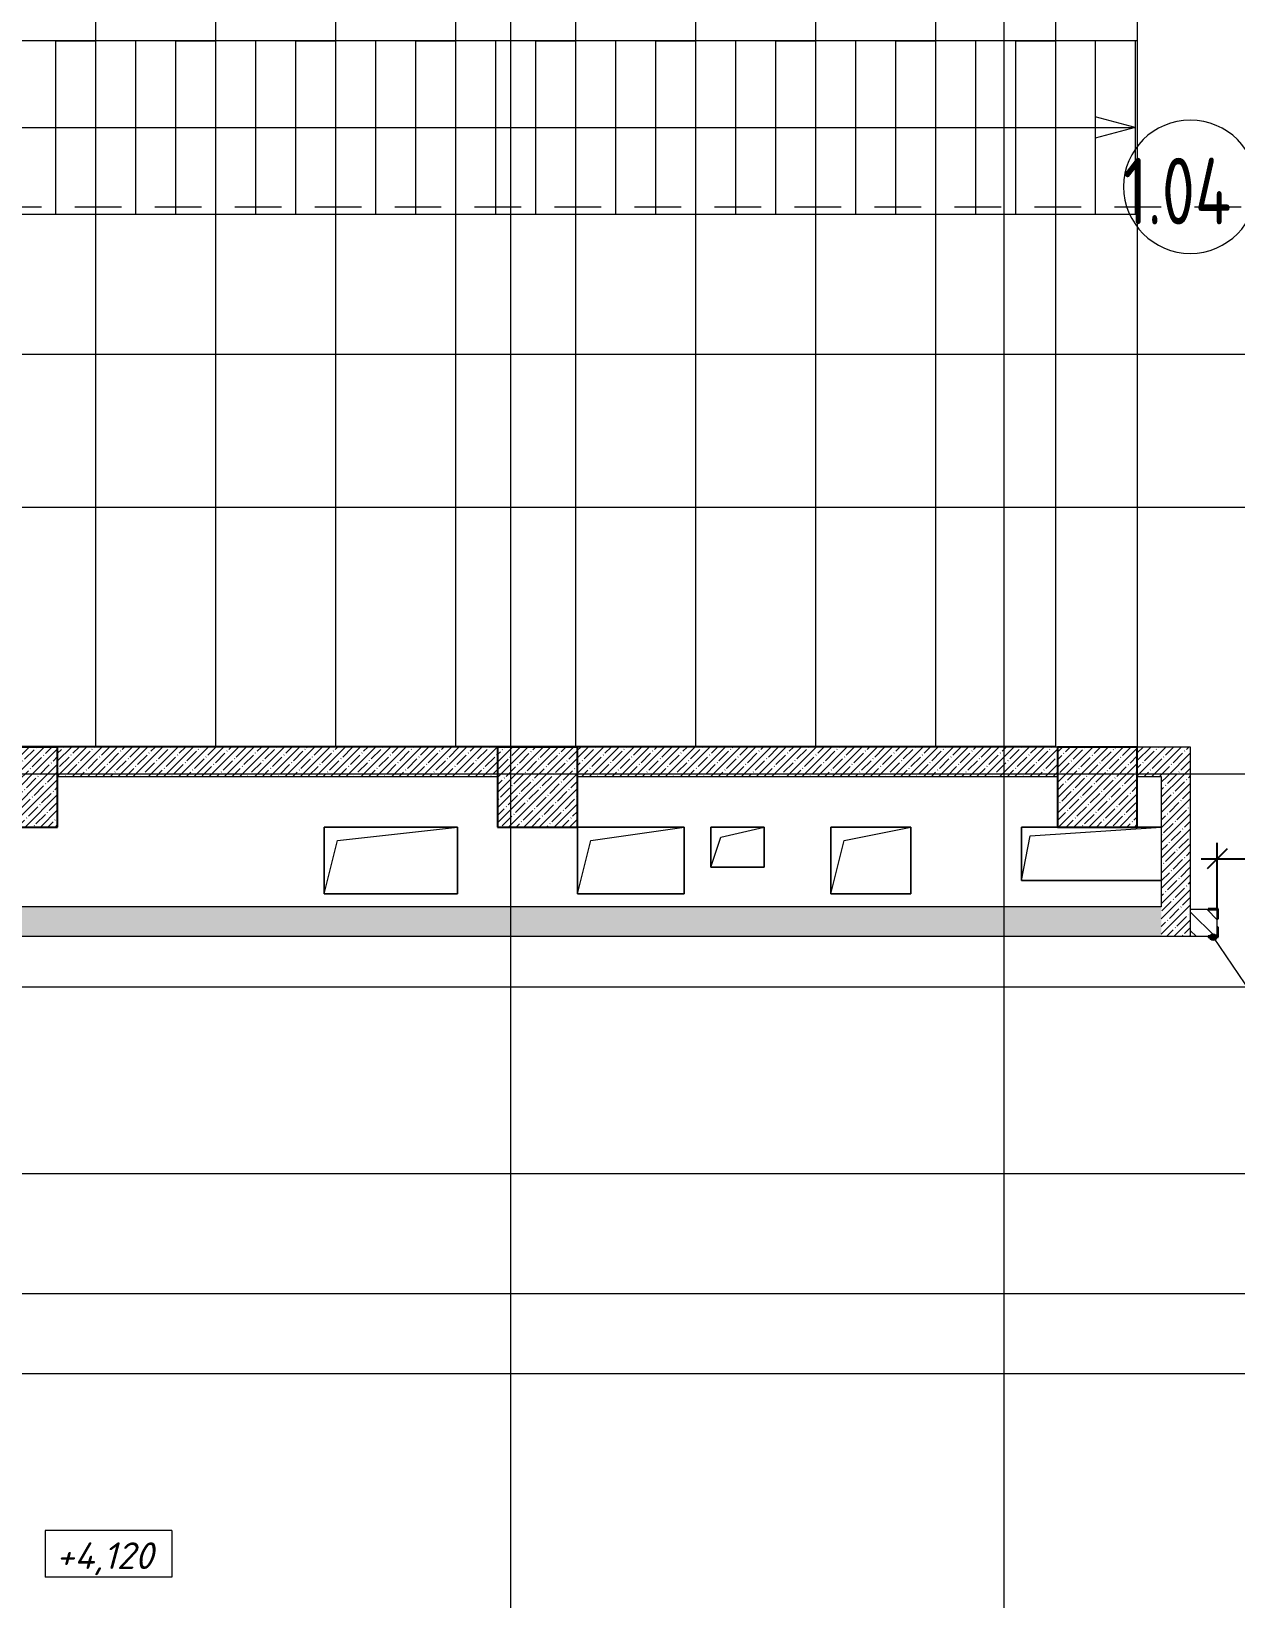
# Model space of a CAD drawing. Header units: millimetres. Extents: x 12986 to 523328, y -9759 to 30092.
# Drawn here: x 261410 to 270445, y 6043 to 17806 of the extents above; entities that cross this region are included whole.
import ezdxf

# ---------------------------------------------------------------- set-up
doc = ezdxf.new("R2010")
doc.units = ezdxf.units.MM
doc.linetypes.add('01 Штриховая _4 мм_', pattern=[600, 350, -250])
for name, color, linetype, lineweight in [('A-ANNO-DIMS', 7, 'Continuous', 9), ('A-AREA-IDEN', 7, 'Continuous', 9), ('A-FLOR', 7, 'Continuous', 9), ('A-GENM', 7, 'Continuous', 9), ('A-GENM-1', 7, 'Continuous', 25), ('A-GENM-IDEN', 7, 'Continuous', 9), ('A-WALL-FNSH-2', 7, 'Continuous', 5), ('A-WALL-PATT-1', 7, 'Continuous', 5), ('G-ANNO-DIMS', 7, 'Continuous', 9), ('G-ANNO-SYMB-1', 7, '01 Штриховая _4 мм_', 9), ('S-COLS', 7, 'Continuous', 9), ('S-COLS-1', 7, 'Continuous', 5), ('S-COLS-2', 7, 'Continuous', 25), ('S-STRS-1', 7, 'Continuous', 9), ('S-STRS-ANNO', 7, 'Continuous', 5), ('Оси-1', 7, 'Continuous', 20)]:
    doc.layers.add(name, color=color, linetype=linetype, lineweight=lineweight)
doc.layers.add('A-WALL-3', color=7, linetype='Continuous', lineweight=5, true_color=0x000000)
doc.layers.add('A-WALL-PATT-2', color=7, linetype='Continuous', lineweight=5, true_color=0xce0000)
doc.styles.add('ISOCPEUR_I_2', font='isocpeui.ttf', dxfattribs={"height": 300})
doc.styles.add('СПДС', font='ГОСТ тип А.ttf', dxfattribs={"width": 0.9})
doc.dimstyles.new('ISO-2_0_0_9К_СРЕДНИЙ_2', dxfattribs={"dimscale": 304.8, "dimtxt": 199.196235, "dimasz": 0.492126, "dimexe": 0.393701, "dimexo": 0, "dimgap": 0, "dimtad": 1, "dimdec": 0, "dimzin": 0, "dimdsep": 46, "dimtxsty": 'ISOCPEUR_I_2', "dimblk1": 'OBLIQUE', "dimblk2": 'OBLIQUE', "dimsah": 1, "dimcen": 0.09, "dimdle": 0.393701, "dimazin": 0, "dimtfac": 1, "dimtdec": 4, "dimtix": 1, "dimtmove": 0, "dimatfit": 3, "dimfxl": 1, "dimtvp": 1, "dimtolj": 1, "dimtzin": 0, "dimarcsym": 2})
pattern_1 = [(45, (239096.85, -2765.93), (-57.02463, 57.02463), []), (45, (239153.876, -2765.93), (-57.02463, 57.02463), [100.806, -20.161, 3.353, -16.808])]

# ---------------------------------------------------------------- blocks, each defined once
blk = doc.blocks.new('Колонна_Несущая_Прямоугольное сечение - 600х600-V12-АР1_1_Кладочный план 2 этажа')
at = {"layer": 'S-COLS-1'}
h = blk.add_hatch(dxfattribs=at)
h.set_pattern_fill('FP_17', color=256, style=0, pattern_type=2)
h.set_pattern_definition([(45, (-26110, -14900), (-57.02463, 57.02463), []), (45, (-26052.975, -14900), (-57.02463, 57.02463), [100.806, -20.161, 3.353, -16.808])])
h.paths.add_polyline_path([(-300, -300), (300, -300), (300, 300), (-300, 300)], flags=0)
at = {"layer": 'S-COLS-2'}
for p, q in [((300, 300), (-300, 300)), ((-300, 300), (-300, -300)), ((300, -300), (300, 300)), ((-300, -300), (300, -300))]:
    blk.add_line(p, q, dxfattribs=at)
blk = doc.blocks.new('Колонна_Несущая_Прямоугольное сечение - 600х600-V29-АР1_1_Кладочный план 2 этажа')
at = {"layer": 'S-COLS-1'}
h = blk.add_hatch(dxfattribs=at)
h.set_pattern_fill('FP_41', color=256, style=0, pattern_type=2)
h.set_pattern_definition([(45, (-30310, -14900), (-57.02463, 57.02463), []), (45, (-30252.975, -14900), (-57.02463, 57.02463), [100.806, -20.161, 3.353, -16.808])])
h.paths.add_polyline_path([(-300, -300), (300, -300), (300, 300), (-300, 300)], flags=0)
at = {"layer": 'S-COLS-2'}
for p, q in [((300, 300), (-300, 300)), ((-300, 300), (-300, -300)), ((300, -300), (300, 300)), ((-300, -300), (300, -300))]:
    blk.add_line(p, q, dxfattribs=at)
blk = doc.blocks.new('Колонна_Несущая_Прямоугольное сечение - 600х600-V35-АР1_1_Кладочный план 2 этажа')
at = {"layer": 'S-COLS-1'}
h = blk.add_hatch(dxfattribs=at)
h.set_pattern_fill('FP_50', color=256, style=0, pattern_type=2)
h.set_pattern_definition([(45, (-22210, -14900), (-57.02463, 57.02463), []), (45, (-22152.975, -14900), (-57.02463, 57.02463), [100.806, -20.161, 3.353, -16.808])])
h.paths.add_polyline_path([(-300, -300), (300, -300), (300, 300), (-300, 300)], flags=0)
at = {"layer": 'S-COLS-2'}
for p, q in [((300, 300), (-300, 300)), ((-300, 300), (-300, -300)), ((300, -300), (300, 300)), ((-300, -300), (300, -300))]:
    blk.add_line(p, q, dxfattribs=at)
blk = doc.blocks.new('Пол_ амфитетр - Пол_ амфитетр-23726988-АР1_1_Кладочный план 2 этажа')
at = {"layer": 'A-FLOR'}
for p, q in [((21895, 26500), (21910, 26500)), ((21895, 26500), (21895, 20500)), ((22795, 26500), (22795, 20500)), ((23695, 26500), (23695, 20500)), ((24595, 26500), (24595, 20500)), ((25495, 26500), (25495, 20500)), ((26395, 26500), (26395, 20500)), ((27295, 26500), (27295, 20500)), ((28195, 26500), (28195, 20500)), ((29095, 26500), (29095, 20500)), ((29995, 26500), (29995, 20500)), ((30610, 21000), (30610, 20500)), ((22795, 20500), (21895, 20500)), ((23695, 20500), (22795, 20500)), ((24595, 20500), (23695, 20500)), ((25495, 20500), (24595, 20500)), ((26395, 20500), (25495, 20500)), ((27295, 20500), (26395, 20500)), ((28195, 20500), (27295, 20500)), ((29095, 20500), (28195, 20500)), ((29995, 20500), (29095, 20500)), ((30610, 20500), (29995, 20500)), ((21895, 19200), (22795, 19200)), ((21895, 19200), (21895, 15203)), ((22795, 19200), (23695, 19200)), ((22795, 19200), (22795, 15203)), ((23695, 19200), (24595, 19200)), ((23695, 19200), (23695, 15203)), ((24595, 19200), (25495, 19200)), ((24595, 19200), (24595, 15203)), ((25495, 19200), (26395, 19200)), ((25495, 19200), (25495, 15203)), ((26395, 19200), (27295, 19200)), ((26395, 19200), (26395, 15203)), ((27295, 19200), (28195, 19200)), ((27295, 19200), (27295, 15203)), ((28195, 19200), (29095, 19200)), ((28195, 19200), (28195, 15203)), ((29095, 19200), (29995, 19200)), ((29095, 19200), (29095, 15203)), ((29995, 19200), (30610, 19200)), ((29995, 19200), (29995, 15200)), ((30610, 19200), (30610, 15200))]:
    blk.add_line(p, q, dxfattribs=at)
blk = doc.blocks.new('AR_Отверстие прямоугольное _в плите_ - AR_Отверстие прямоугольное _в плите_-24469331-АР1_1_Кладочный план 2 этажа')
at = {"layer": 'A-GENM'}
for p, q in [((500, 250), (-500, 250)), ((-500, 250), (-500, -250)), ((-400, 150), (500, 250)), ((500, -250), (500, 250)), ((-500, -250), (-400, 150)), ((-500, -250), (500, -250))]:
    blk.add_line(p, q, dxfattribs=at)
blk = doc.blocks.new('AR_Отверстие прямоугольное _в плите_ - AR_Отверстие прямоугольное _в плите_-V62-АР1_1_Кладочный план 2 этажа')
at = {"layer": 'A-GENM'}
for p, q in [((400, 250), (-400, 250)), ((-400, 250), (-400, -250)), ((-300, 150), (400, 250)), ((400, -250), (400, 250)), ((-400, -250), (-300, 150)), ((-400, -250), (400, -250))]:
    blk.add_line(p, q, dxfattribs=at)
blk = doc.blocks.new('AR_Отверстие прямоугольное _в плите_ - AR_Отверстие прямоугольное _в плите_-24462506-АР1_1_Кладочный план 2 этажа')
at = {"layer": 'A-GENM'}
for p, q in [((200, 150), (-200, 150)), ((-200, 150), (-200, -150)), ((-125, 75), (200, 150)), ((200, -150), (200, 150)), ((-200, -150), (-125, 75)), ((-200, -150), (200, -150))]:
    blk.add_line(p, q, dxfattribs=at)
blk = doc.blocks.new('AR_Отверстие прямоугольное _в плите_ - AR_Отверстие прямоугольное _в плите_-24508713-АР1_1_Кладочный план 2 этажа')
at = {"layer": 'A-GENM'}
for p, q in [((300, 250), (-300, 250)), ((-300, 250), (-300, -250)), ((-200, 150), (300, 250)), ((300, -250), (300, 250)), ((-300, -250), (-200, 150)), ((-300, -250), (300, -250))]:
    blk.add_line(p, q, dxfattribs=at)
blk = doc.blocks.new('AR_Отверстие прямоугольное _в плите_ - AR_Отверстие прямоугольное _в плите_-24508841-АР1_1_Кладочный план 2 этажа')
at = {"layer": 'A-GENM'}
for p, q in [((-255, 200), (-525, 200)), ((-525, 200), (-525, -200)), ((-525, -200), (-458, 133)), ((-458, 133), (525, 200)), ((525, 200), (345, 200)), ((-525, -200), (525, -200))]:
    blk.add_line(p, q, dxfattribs=at)
blk = doc.blocks.new('Фахверк_СКБ_Уголок - Ф-20_1_200х3960 h все крепления развернуты-28533923-АР1_1_Кладочный план 2 этажа')
at = {"layer": 'A-GENM-1'}
for p, q in [((200, 156), (125, 156)), ((125, 156), (125, 81)), ((131, 81), (131, 150)), ((131, 150), (200, 150)), ((200, 150), (200, 156)), ((125, 81), (131, 81)), ((131, 19), (125, 19)), ((125, 19), (125, -56)), ((131, -50), (131, 19)), ((125, -56), (200, -56)), ((200, -50), (131, -50)), ((200, -56), (200, -50))]:
    blk.add_line(p, q, dxfattribs=at)
blk = doc.blocks.new('Высотные отметки - 9_5х3_5_h_-17668430-АР1_1_Кладочный план 2 этажа')
at = {"layer": 'G-ANNO-DIMS'}
for p, q in [((-4.75, 3.5), (-4.75, 0)), ((4.75, 3.5), (-4.75, 3.5)), ((4.75, 3.5), (4.75, 0)), ((4.75, 0), (-4.75, 0))]:
    blk.add_line(p, q, dxfattribs=at)
blk = doc.blocks.new('_Oblique')
at = {"color": 0, "linetype": 'ByBlock', "lineweight": -2}
blk.add_line((-0.5, -0.5), (0.5, 0.5), dxfattribs=at)
blk = doc.blocks.new('*D2282')
at = {"layer": 'A-ANNO-DIMS', "color": 0, "lineweight": -2, "transparency": 16777216}
for p, q in [((270307, 11230), (270307, 11715)), ((271907, 11222), (271907, 11715)), ((270187, 11595), (272027, 11595))]:
    blk.add_line(p, q, dxfattribs=at)
at = {"layer": 'Defpoints', "color": 0, "transparency": 16777216}
for p in [(271907, 11595), (270307, 11230), (271907, 11222)]:
    blk.add_point(p, dxfattribs=at)
at = {"layer": 'A-ANNO-DIMS', "color": 0, "lineweight": -2, "transparency": 16777216, "xscale": 150, "yscale": 150, "zscale": 150, "rotation": 180}
blk.add_blockref('_Oblique', (270307, 11595), dxfattribs=at)
at = {"layer": 'A-ANNO-DIMS', "color": 0, "lineweight": -2, "transparency": 16777216, "xscale": 150, "yscale": 150, "zscale": 150}
blk.add_blockref('_Oblique', (271907, 11595), dxfattribs=at)
at = {"layer": 'A-ANNO-DIMS', "color": 0, "transparency": 16777216, "insert": (271107, 11745), "char_height": 300, "width": 560.81, "attachment_point": 5, "style": 'ISOCPEUR_I_2'}
blk.add_mtext('\\A1;1600', dxfattribs=at)
blk = doc.blocks.new('Марка_Помещения - Номер-25198446-Объем проектирования 2 этажа')
at = {"layer": 'A-AREA-IDEN'}
for start, end in [(360, 180), (180, 360)]:
    blk.add_arc((0, 0), 2.5, start, end, dxfattribs=at)

msp = doc.modelspace()

# ---------------------------------------------------------------- hatches: boundary and pattern name
at = {"layer": 'A-GENM-IDEN'}
h = msp.add_hatch(color=256, dxfattribs=at)
edge = h.paths.add_edge_path(flags=0)
edge.add_arc((270275.58754, 11008.06729), 25, 0, 360)
at = {"layer": 'A-WALL-PATT-1'}
h = msp.add_hatch(dxfattribs=at)
h.set_pattern_fill('FP_7', color=256, style=0, pattern_type=2)
h.set_pattern_definition(pattern_1)
h.paths.add_polyline_path([(261606.85079, 12214.0673), (264906.85077, 12214.0673), (264906.85077, 12434.0673), (261606.85079, 12434.0673)], flags=0)
h = msp.add_hatch(dxfattribs=at)
h.set_pattern_fill('FP_7', color=256, style=0, pattern_type=2)
h.set_pattern_definition(pattern_1)
h.paths.add_polyline_path([(269106.85078, 12214.0673), (269106.85078, 12434.0673), (265507.1074, 12434.0673), (265507.1074, 12214.0673), (268110.28831, 12214.0673)], flags=0)
h.paths.add_polyline_path([(270106.85079, 12214.0673), (270106.85079, 12434.0673), (269706.85078, 12434.0673), (269706.85078, 12214.0673), (269886.85079, 12214.0673)], flags=0)
h = msp.add_hatch(dxfattribs=at)
h.set_pattern_fill('FP_7', color=256, style=0, pattern_type=2)
h.set_pattern_definition(pattern_1)
h.paths.add_polyline_path([(269886.85079, 11014.06729), (270106.85079, 11014.06729), (270106.85079, 12214.0673), (269886.85079, 12214.0673), (269886.85079, 11234.06729)], flags=0)
h = msp.add_hatch(dxfattribs=at)
h.set_pattern_fill('FP_7', color=256, style=0, pattern_type=2)
h.set_pattern_definition(pattern_1)
h.paths.add_polyline_path([(268110.28831, 11014.06729), (269886.85079, 11014.06729), (269886.85079, 11234.06729), (259306.85078, 11234.06729), (259306.85078, 11014.06729), (265045.75706, 11014.06729)], flags=0)
at = {"layer": 'A-WALL-PATT-2'}
h = msp.add_hatch(dxfattribs=at)
h.set_pattern_fill('FP_22', color=256, style=0, pattern_type=2)
h.set_pattern_definition([(135, (239096.85, -2765.93), (-70.71068, -70.71068), [])])
h.paths.add_polyline_path([(270238.08754, 11014.06729), (270307.08754, 11014.06729), (270307.08754, 11214.06729), (270106.85079, 11214.06729), (270106.85079, 11014.06729)], flags=0)
h.paths.add_polyline_path([(272106.85079, 11014.06729), (272106.85079, 11214.06729), (271907.08754, 11214.06729), (271907.08754, 11014.06729), (271976.08754, 11014.06729)], flags=0)

# ---------------------------------------------------------------- linework, layer by layer
at = {"layer": 'A-FLOR'}
for p, q in [((269706.85079, 17734.0673), (269706.85079, 16434.0673)), ((269091.85078, 12437.48151), (253407.10732, 12437.48151)), ((263606.66076, 11834.0673), (264606.66076, 11834.0673)), ((263606.66076, 11334.0673), (263606.66076, 11834.0673)), ((264606.66076, 11834.0673), (264606.66076, 11334.0673)), ((265506.85077, 11834.06747), (266306.85077, 11834.06747)), ((265506.85077, 11334.06747), (265506.85077, 11834.0673)), ((266306.85077, 11834.06747), (266306.85077, 11334.06747)), ((266506.85048, 11834.06683), (266906.85048, 11834.06683)), ((266506.85048, 11534.06683), (266506.85048, 11834.06683)), ((266906.85048, 11834.06683), (266906.85048, 11534.06683)), ((267406.85077, 11834.06729), (268006.85077, 11834.06729)), ((267406.85077, 11334.06729), (267406.85077, 11834.06729)), ((268006.85077, 11834.06729), (268006.85077, 11334.06729)), ((268836.85088, 11834.06746), (269106.85078, 11834.06746)), ((268836.85088, 11434.06746), (268836.85088, 11834.06746)), ((269706.85078, 11834.06746), (269886.85079, 11834.06746)), ((266906.85048, 11534.06683), (266506.85048, 11534.06683)), ((269886.85079, 11434.06746), (268836.85088, 11434.06746)), ((264606.66076, 11334.0673), (263606.66076, 11334.0673)), ((266306.85077, 11334.06747), (265506.85077, 11334.06747)), ((268006.85077, 11334.06729), (267406.85077, 11334.06729))]:
    msp.add_line(p, q, dxfattribs=at)
at = {"layer": 'A-GENM-IDEN'}
msp.add_line((270275.58754, 11008.06729), (270656.69973, 10446.81133), dxfattribs=at)
msp.add_circle((270275.58754, 11008.06729), 25, dxfattribs=at)
at = {"layer": 'A-WALL-3'}
for p, q in [((264906.85077, 12434.0673), (261606.85079, 12434.0673)), ((269106.85078, 12434.0673), (265507.1074, 12434.0673)), ((265507.1074, 12434.0673), (265507.1074, 12214.0673)), ((270106.85079, 12434.0673), (269706.85078, 12434.0673)), ((270106.85079, 11014.06729), (270106.85079, 12434.0673)), ((261606.85079, 12214.0673), (264906.85077, 12214.0673)), ((265507.1074, 12214.0673), (269106.85078, 12214.0673)), ((269706.85078, 12214.0673), (269886.85079, 12214.0673)), ((269886.85079, 12214.0673), (269886.85079, 11234.06729)), ((269886.85079, 11234.06729), (259306.85078, 11234.06729)), ((259306.85078, 11014.06729), (270106.85079, 11014.06729))]:
    msp.add_line(p, q, dxfattribs=at)
at = {"layer": 'A-WALL-FNSH-2'}
for p, q in [((270238.08754, 11214.06729), (270106.85079, 11214.06729)), ((270307.08754, 11083.06729), (270307.08754, 11145.06729)), ((270106.85079, 11014.06729), (270238.08754, 11014.06729))]:
    msp.add_line(p, q, dxfattribs=at)
at = {"layer": 'G-ANNO-SYMB-1'}
msp.add_line((234135.26653, 16488.79124), (282025.05495, 16488.79124), dxfattribs=at)
at = {"layer": 'S-STRS-1'}
for p, q in [((261591.85079, 17734.0673), (261891.85078, 17734.0673)), ((261591.85079, 17734.0673), (261591.85079, 16434.0673)), ((261591.85079, 17734.0673), (261591.85079, 16434.0673)), ((261891.85079, 17734.0673), (261891.85079, 16434.0673)), ((261891.85079, 17734.0673), (261891.85079, 16434.0673)), ((262191.85079, 17734.0673), (262191.85079, 16434.0673)), ((262191.85079, 17734.0673), (262191.85079, 16434.0673)), ((262491.85079, 17734.0673), (262791.85078, 17734.0673)), ((262491.85079, 17734.0673), (262491.85079, 16434.0673)), ((262491.85079, 17734.0673), (262491.85079, 16434.0673)), ((262791.85079, 17734.0673), (262791.85079, 16434.0673)), ((262791.85079, 17734.0673), (262791.85079, 16434.0673)), ((263091.85079, 17734.0673), (263091.85079, 16434.0673)), ((263091.85079, 17734.0673), (263091.85079, 16434.0673)), ((263391.85079, 17734.0673), (263691.85078, 17734.0673)), ((263391.85079, 17734.0673), (263391.85079, 16434.0673)), ((263391.85079, 17734.0673), (263391.85079, 16434.0673)), ((263691.85079, 17734.0673), (263691.85079, 16434.0673)), ((263691.85079, 17734.0673), (263691.85079, 16434.0673)), ((263991.85079, 17734.0673), (263991.85079, 16434.0673)), ((263991.85079, 17734.0673), (263991.85079, 16434.0673)), ((264291.85079, 17734.0673), (264591.85078, 17734.0673)), ((264291.85079, 17734.0673), (264291.85079, 16434.0673)), ((264291.85079, 17734.0673), (264291.85079, 16434.0673)), ((264591.85079, 17734.0673), (264591.85079, 16434.0673)), ((264591.85079, 17734.0673), (264591.85079, 16434.0673)), ((264891.85079, 17734.0673), (264891.85079, 16434.0673)), ((264891.85079, 17734.0673), (264891.85079, 16434.0673)), ((265191.85079, 17734.0673), (265491.85078, 17734.0673)), ((265191.85079, 17734.0673), (265191.85079, 16434.0673)), ((265191.85079, 17734.0673), (265191.85079, 16434.0673)), ((265491.85079, 17734.0673), (265491.85079, 16434.0673)), ((265491.85079, 17734.0673), (265491.85079, 16434.0673)), ((265791.85079, 17734.0673), (265791.85079, 16434.0673)), ((265791.85079, 17734.0673), (265791.85079, 16434.0673)), ((266091.85079, 17734.0673), (266391.85078, 17734.0673)), ((266091.85079, 17734.0673), (266091.85079, 16434.0673)), ((266091.85079, 17734.0673), (266091.85079, 16434.0673)), ((266391.85079, 17734.0673), (266391.85079, 16434.0673)), ((266391.85079, 17734.0673), (266391.85079, 16434.0673)), ((266691.85079, 17734.0673), (266691.85079, 16434.0673)), ((266691.85079, 17734.0673), (266691.85079, 16434.0673)), ((266991.85079, 17734.0673), (267291.85078, 17734.0673)), ((266991.85079, 17734.0673), (266991.85079, 16434.0673)), ((266991.85079, 17734.0673), (266991.85079, 16434.0673)), ((267291.85079, 17734.0673), (267291.85079, 16434.0673)), ((267291.85079, 17734.0673), (267291.85079, 16434.0673)), ((267591.85079, 17734.0673), (267591.85079, 16434.0673)), ((267591.85079, 17734.0673), (267591.85079, 16434.0673)), ((267891.85079, 17734.0673), (268191.85078, 17734.0673)), ((267891.85079, 17734.0673), (267891.85079, 16434.0673)), ((267891.85079, 17734.0673), (267891.85079, 16434.0673)), ((268191.85079, 17734.0673), (268191.85079, 16434.0673)), ((268191.85079, 17734.0673), (268191.85079, 16434.0673)), ((268491.85079, 17734.0673), (268491.85079, 16434.0673)), ((268491.85079, 17734.0673), (268491.85079, 16434.0673)), ((268791.85079, 17734.0673), (269091.85078, 17734.0673)), ((268791.85079, 17734.0673), (268791.85079, 16434.0673)), ((268791.85079, 17734.0673), (268791.85079, 16434.0673)), ((269091.85079, 17734.0673), (269091.85079, 16434.0673)), ((269091.85079, 17734.0673), (269091.85079, 16434.0673)), ((269391.85079, 17734.0673), (269391.85079, 16434.0673)), ((269391.85079, 17734.0673), (269391.85079, 16434.0673)), ((269691.85079, 17734.0673), (269691.85079, 16434.0673)), ((261591.85079, 16434.0673), (261891.85078, 16434.0673)), ((262491.85079, 16434.0673), (262791.85078, 16434.0673)), ((263391.85079, 16434.0673), (263691.85078, 16434.0673)), ((264291.85079, 16434.0673), (264591.85078, 16434.0673)), ((265191.85079, 16434.0673), (265491.85078, 16434.0673)), ((266091.85079, 16434.0673), (266391.85078, 16434.0673)), ((266991.85079, 16434.0673), (267291.85078, 16434.0673)), ((267891.85079, 16434.0673), (268191.85078, 16434.0673)), ((268791.85079, 16434.0673), (269091.85078, 16434.0673))]:
    msp.add_line(p, q, dxfattribs=at)
at = {"layer": 'S-STRS-ANNO'}
for p, q in [((261291.85079, 17084.0673), (261591.85079, 17084.0673)), ((261591.85079, 17084.0673), (261891.85079, 17084.0673)), ((261891.85079, 17084.0673), (262191.85079, 17084.0673)), ((262191.85079, 17084.0673), (262491.85079, 17084.0673)), ((262491.85079, 17084.0673), (262791.85079, 17084.0673)), ((262791.85079, 17084.0673), (263091.85079, 17084.0673)), ((263091.85079, 17084.0673), (263391.85079, 17084.0673)), ((263391.85079, 17084.0673), (263691.85079, 17084.0673)), ((263691.85079, 17084.0673), (263991.85079, 17084.0673)), ((263991.85079, 17084.0673), (264291.85079, 17084.0673)), ((264291.85079, 17084.0673), (264591.85079, 17084.0673)), ((264591.85079, 17084.0673), (264891.85079, 17084.0673)), ((264891.85079, 17084.0673), (265191.85079, 17084.0673)), ((265191.85079, 17084.0673), (265491.85079, 17084.0673)), ((265491.85079, 17084.0673), (265791.85079, 17084.0673)), ((265791.85079, 17084.0673), (266091.85079, 17084.0673)), ((266091.85079, 17084.0673), (266391.85079, 17084.0673)), ((266391.85079, 17084.0673), (266691.85079, 17084.0673)), ((266691.85079, 17084.0673), (266991.85079, 17084.0673)), ((266991.85079, 17084.0673), (267291.85079, 17084.0673)), ((267291.85079, 17084.0673), (267591.85079, 17084.0673)), ((267591.85079, 17084.0673), (267891.85079, 17084.0673)), ((267891.85079, 17084.0673), (268191.85079, 17084.0673)), ((268191.85079, 17084.0673), (268491.85079, 17084.0673)), ((268491.85079, 17084.0673), (268791.85079, 17084.0673)), ((268791.85079, 17084.0673), (269091.85079, 17084.0673)), ((269091.85079, 17084.0673), (269391.85079, 17084.0673)), ((269691.85079, 17084.0673), (269391.85079, 17164.45205)), ((269391.85079, 17084.0673), (269691.85079, 17084.0673)), ((269691.85079, 17084.0673), (269391.85079, 17003.68254))]:
    msp.add_line(p, q, dxfattribs=at)
at = {"layer": 'Оси-1'}
for p, q in [((265006.85078, -6915.9327), (265006.85078, 25871.01046)), ((268706.85078, -6915.9327), (268706.85078, 25871.01046)), ((234936.85079, 15384.06737), (365048.47884, 15384.06737)), ((234936.85079, 14234.06737), (365048.47884, 14234.06737)), ((234936.85079, 12234.0673), (365048.47884, 12234.0673)), ((234936.85079, 10634.0673), (365048.47884, 10634.0673)), ((234936.85079, 9234.0673), (365048.47884, 9234.0673)), ((234936.85079, 8334.0673), (365048.47884, 8334.0673)), ((234936.85079, 7734.0673), (365048.47884, 7734.0673))]:
    msp.add_line(p, q, dxfattribs=at)

# ---------------------------------------------------------------- block references
at = {"layer": 'A-AREA-IDEN', "xscale": 199.9999999999999, "yscale": 199.9999999999999, "zscale": 199.9999999999999}
msp.add_blockref('Марка_Помещения - Номер-25198446-Объем проектирования 2 этажа', (270104.28671, 16639.79302), dxfattribs=at)
at = {"layer": 'A-FLOR'}
msp.add_blockref('Пол_ амфитетр - Пол_ амфитетр-23726988-АР1_1_Кладочный план 2 этажа', (239096.85081, -2765.9327), dxfattribs=at)
at = {"layer": 'A-GENM'}
for name, p in [('AR_Отверстие прямоугольное _в плите_ - AR_Отверстие прямоугольное _в плите_-24469331-АР1_1_Кладочный план 2 этажа', (264106.66076, 11584.0673)), ('AR_Отверстие прямоугольное _в плите_ - AR_Отверстие прямоугольное _в плите_-V62-АР1_1_Кладочный план 2 этажа', (265906.85077, 11584.06747)), ('AR_Отверстие прямоугольное _в плите_ - AR_Отверстие прямоугольное _в плите_-24462506-АР1_1_Кладочный план 2 этажа', (266706.85048, 11684.06683)), ('AR_Отверстие прямоугольное _в плите_ - AR_Отверстие прямоугольное _в плите_-24508713-АР1_1_Кладочный план 2 этажа', (267706.85077, 11584.06729)), ('AR_Отверстие прямоугольное _в плите_ - AR_Отверстие прямоугольное _в плите_-24508841-АР1_1_Кладочный план 2 этажа', (269361.85088, 11634.06746))]:
    msp.add_blockref(name, p, dxfattribs=at)
at = {"layer": 'A-GENM-1', "rotation": 180}
msp.add_blockref('Фахверк_СКБ_Уголок - Ф-20_1_200х3960 h все крепления развернуты-28533923-АР1_1_Кладочный план 2 этажа', (270438.08754, 11164.06729), dxfattribs=at)
at = {"layer": 'G-ANNO-DIMS', "xscale": 99.99999999999993, "yscale": 99.99999999999993, "zscale": 99.99999999999993}
msp.add_blockref('Высотные отметки - 9_5х3_5_h_-17668430-АР1_1_Кладочный план 2 этажа', (261987.25181, 6204.24159), dxfattribs=at)
at = {"layer": 'S-COLS'}
for name, p in [('Колонна_Несущая_Прямоугольное сечение - 600х600-V35-АР1_1_Кладочный план 2 этажа', (261306.85079, 12134.0673)), ('Колонна_Несущая_Прямоугольное сечение - 600х600-V12-АР1_1_Кладочный план 2 этажа', (265206.85077, 12134.0673)), ('Колонна_Несущая_Прямоугольное сечение - 600х600-V29-АР1_1_Кладочный план 2 этажа', (269406.85078, 12134.0673))]:
    msp.add_blockref(name, p, dxfattribs=at)

# ---------------------------------------------------------------- texts
at = {"layer": 'A-AREA-IDEN', "insert": (269602.52042, 16856.91163), "char_height": 500, "width": 1255.442625, "attachment_point": 1, "style": 'СПДС'}
msp.add_mtext('1.04', dxfattribs=at)
at = {"layer": 'G-ANNO-DIMS', "insert": (261594.64561, 6465.53274), "char_height": 200, "width": 822.2548686, "attachment_point": 1, "line_spacing_factor": 1.149209, "style": 'ISOCPEUR_I_2'}
msp.add_mtext('+4,120', dxfattribs=at)

# ---------------------------------------------------------------- dimensions: what is measured, and where the dimension line sits
at = {"layer": 'A-ANNO-DIMS'}
dim = msp.add_linear_dim(base=(271907.08754, 11595.21969), p1=(270307.08754, 11229.85699), p2=(271907.08754, 11222.06729), dimstyle='ISO-2_0_0_9К_СРЕДНИЙ_2', override={"dimpost": '<>', "dimfxl": 1600.018962}, dxfattribs=at)
dim.commit()
dim.dimension.update_dxf_attribs({"geometry": '*D2282', "text_midpoint": (271107.08754, 11745.21969)})

doc.saveas('drawing.dxf')
